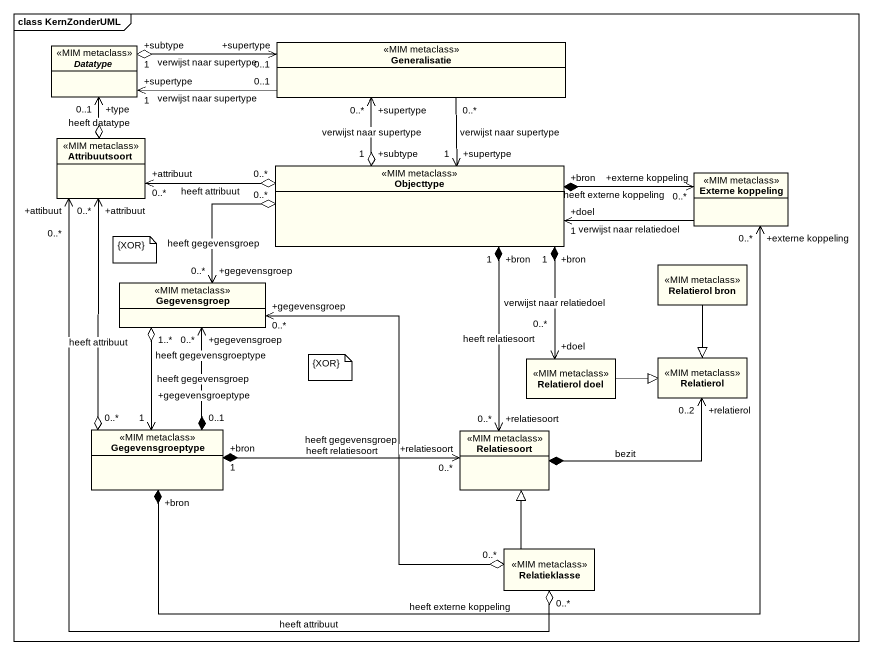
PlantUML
@startuml
mainframe class KernZonderUML
hide circle
hide empty members
class Generalisatie <<MIM metaclass>> #FFFFF0
abstract class Datatype <<MIM metaclass>> #FFFFF0
class Attribuutsoort <<MIM metaclass>> #FFFFF0
class Objecttype <<MIM metaclass>> #FFFFF0
class "Externe koppeling" as Externe_koppeling <<MIM metaclass>> #FFFFF0
class "Relatierol bron" as Relatierol_bron <<MIM metaclass>> #FFFFF0
class Gegevensgroep <<MIM metaclass>> #FFFFF0
class "Relatierol doel" as Relatierol_doel <<MIM metaclass>> #FFFFF0
class Relatierol <<MIM metaclass>> #FFFFF0
class Gegevensgroeptype <<MIM metaclass>> #FFFFF0
class Relatiesoort <<MIM metaclass>> #FFFFF0
class Relatieklasse <<MIM metaclass>> #FFFFF0
Generalisatie "+supertype\n0..1" <-left-o "+subtype\n1" Datatype : verwijst naar supertype
Generalisatie "0..1" -left-> "+supertype\n1" Datatype : verwijst naar supertype
Generalisatie "0..*" --> "+supertype\n1" Objecttype : verwijst naar supertype
Attribuutsoort o-up-> "+type\n0..1" Datatype : heeft datatype
Attribuutsoort "+attribuut\n0..*" <-right-o "0..*" Objecttype : heeft attribuut
Attribuutsoort "+attribuut\n0..*" <--o "0..*" Gegevensgroeptype : heeft attribuut
Attribuutsoort "+attibuut\n0..*" <--o "0..*" Relatieklasse : heeft attribuut
Objecttype "+subtype\n1" o-up-> "+supertype\n0..*" Generalisatie : verwijst naar supertype
Objecttype "+bron\n1" *--> "+doel\n0..*" Relatierol_doel : verwijst naar relatiedoel
Objecttype "+bron\n1" *--> "+relatiesoort\n0..*" Relatiesoort : heeft relatiesoort
Externe_koppeling "+externe koppeling\n0..*" <-left-* "+bron" Objecttype : heeft externe koppeling
Externe_koppeling -left-> "+doel\n1" Objecttype : verwijst naar relatiedoel
Relatierol_bron --|> Relatierol
Gegevensgroep "+gegevensgroep\n0..*" <-right-o "0..*" Objecttype : heeft gegevensgroep
Gegevensgroep "1..*" o--> "+gegevensgroeptype\n1" Gegevensgroeptype : heeft gegevensgroeptype
Gegevensgroep "+gegevensgroep\n0..*" <--o "0..*" Relatieklasse : heeft gegevensgroep
Relatierol_doel -right-|> Relatierol
Gegevensgroeptype "+bron" *-right-> "+externe koppeling\n0..*" Externe_koppeling : heeft externe koppeling
Gegevensgroeptype "0..1" *-up-> "+gegevensgroep\n0..*" Gegevensgroep : heeft gegevensgroep
Gegevensgroeptype "+bron\n1" *-right-> "+relatiesoort\n0..*" Relatiesoort : heeft relatiesoort
Relatiesoort *-right-> "+relatierol\n0..2" Relatierol : bezit
Relatieklasse -up-|> Relatiesoort
note as N1
  {XOR}
end note
note as N2
  {XOR}
end note
@enduml
